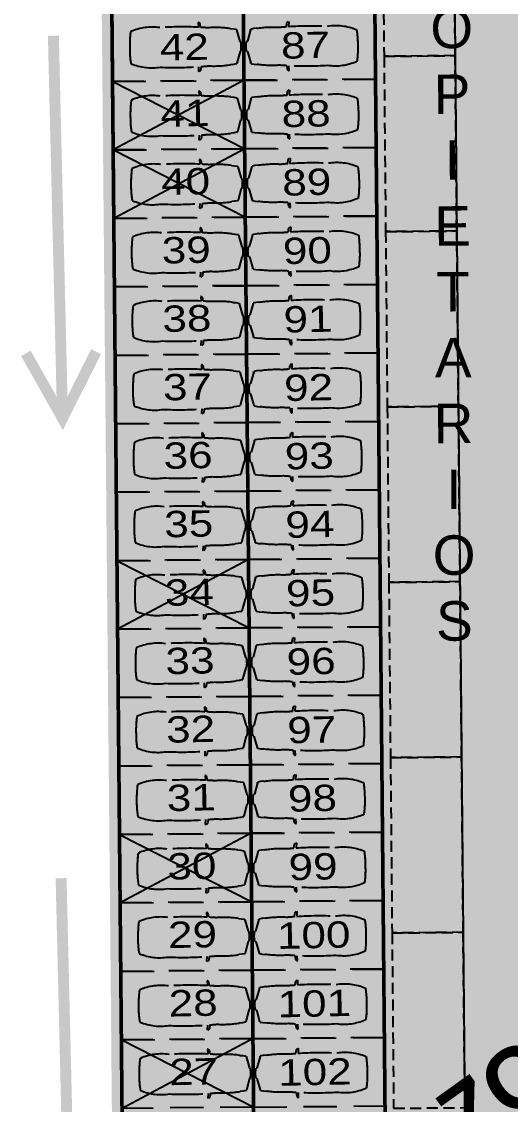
# Model space of a CAD drawing. Header units: millimetres. Extents: x 460 to 723, y 360 to 962.
# Drawn here: x 547.6 to 575.6, y 598 to 660.1 of the extents above; entities that cross this region are included whole.
import ezdxf

# ---------------------------------------------------------------- set-up
doc = ezdxf.new("R2010")
doc.units = ezdxf.units.MM
doc.linetypes.add('DASHED', pattern=[19.05, 12.7, -6.35])
for name, color, linetype, lineweight in [('0-EVACUACIÓN', 84, 'Continuous', 90), ('LOTES_MENORCA', 250, 'Continuous', 50), ('TEXTO LOTES', 170, 'Continuous', 25)]:
    doc.layers.add(name, color=color, linetype=linetype, lineweight=lineweight)
for name, color, linetype in [('0_RETIROS', 84, 'Continuous'), ('0_TEXTOS_GENERALES', 5, 'Continuous'), ('lotes hu$0$autos', 250, 'Continuous'), ('proyeccion', 8, 'DASHED')]:
    doc.layers.add(name, color=color, linetype=linetype)
doc.layers.add('A_TRAZADO', color=4, linetype='Continuous', plot=False)
doc.styles.add('cotas', font='arial.ttf', dxfattribs={"width": 1.2})
doc.styles.get("Standard").update_dxf_attribs({"font": 'arial.ttf'})

# ---------------------------------------------------------------- blocks, each defined once
blk = doc.blocks.new('lotes hu$0$est.01')
at = {"layer": 'proyeccion', "color": 8, "linetype": 'DASHED', "ltscale": 0.1, "extrusion": (0.001267, -4.81441e-05, 0.999999)}
for p, q in [((-2713714.722, 7725537.927), (-2713714.704, 7725538.024)), ((-2713714.704, 7725538.024), (-2713714.7, 7725538.033)), ((-2713714.682, 7725538.048), (-2713714.244, 7725538.172)), ((-2713714.244, 7725538.172), (-2713714.24, 7725538.197)), ((-2713713.856, 7725538.197), (-2713713.853, 7725538.171)), ((-2713713.853, 7725538.171), (-2713713.414, 7725538.049)), ((-2713713.396, 7725538.034), (-2713713.392, 7725538.025)), ((-2713713.392, 7725538.025), (-2713713.373, 7725537.928)), ((-2713714.734, 7725537.808), (-2713714.722, 7725537.927)), ((-2713713.373, 7725537.928), (-2713713.361, 7725537.809)), ((-2713714.934, 7725536.661), (-2713714.985, 7725536.605)), ((-2713714.985, 7725536.605), (-2713714.972, 7725536.591)), ((-2713714.972, 7725536.591), (-2713714.794, 7725536.601)), ((-2713714.789, 7725536.683), (-2713714.934, 7725536.661)), ((-2713713.303, 7725536.685), (-2713713.157, 7725536.663)), ((-2713713.119, 7725536.593), (-2713713.297, 7725536.603)), ((-2713713.157, 7725536.663), (-2713713.106, 7725536.608)), ((-2713713.106, 7725536.608), (-2713713.119, 7725536.593))]:
    blk.add_line(p, q, dxfattribs=at)
at = {"layer": 'proyeccion', "color": 8, "linetype": 'DASHED', "ltscale": 0.1}
blk.add_lwpolyline([(-2713715.363, 7725538.314), (-2713712.763, 7725538.314), (-2713712.763, 7725533.314), (-2713715.363, 7725533.314)], close=True, dxfattribs=at)
at = {"layer": 'proyeccion', "color": 8, "linetype": 'DASHED', "ltscale": 0.1, "extrusion": (0.001267, -4.81441e-05, 0.999999)}
for centre, radius, start, end in [((-2713712.495, 7725537.846, -3810.589), 0.0285, 105.7439, 155.0798), ((-2713711.899, 7725537.516, -3810.588), 0.532, 86.8265, 107.7659), ((-2713711.841, 7725537.515, -3810.588), 0.533, 72.1149, 93.0392), ((-2713711.243, 7725537.847, -3810.587), 0.0285, 25.1155, 74.4513), ((-2713708.589, 7725537.047, -3810.584), 4.01, 171.5904, 183.7794), ((-2713715.147, 7725537.035, -3810.592), 4.01, 356.4159, 8.6049), ((-2713699.568, 7725535.69, -3810.572), 13.068, 175.2044, 176.4084), ((-2713724.163, 7725535.647, -3810.603), 13.068, 3.7869, 4.9909), ((-2713699.568, 7725535.69, -3810.572), 13.068, 176.7683, 183.2445), ((-2713724.163, 7725535.647, -3810.603), 13.068, 356.9508, 3.427), ((-2713710.631, 7725534.648, -3810.586), 2.007, 171.3294, 203.1907), ((-2713713.099, 7725534.647, -3810.589), 2.008, 336.8953, 8.7487), ((-2713712.449, 7725533.868, -3810.588), 0.0285, 201.4323, 262.3292), ((-2713711.894, 7725537.991, -3810.588), 4.189, 262.3292, 271.0628), ((-2713711.755, 7725536.84, -3810.588), 3.038, 268.8497, 279.1071), ((-2713711.278, 7725533.869, -3810.587), 0.0285, 277.866, 338.7629)]:
    blk.add_arc(centre, radius, start, end, dxfattribs=at)

msp = doc.modelspace()

# ---------------------------------------------------------------- hatches: boundary and pattern name
at = {"layer": 'A_TRAZADO'}
h = msp.add_hatch(color=1, dxfattribs=at)
h.dxf.hatch_style = 1
h.paths.add_polyline_path([(557.869, 862.527), (550.321, 862.458), (551.113, 776.104), (551.391, 746.402), (553.709, 495.179), (577.864, 495.401), (576.017, 695.58), (583.574, 695.65), (583.176, 738.826), (599.773, 738.979), (599.658, 751.429), (599.475, 770.985), (588.939, 770.691), (576.866, 770.341), (566.402, 770.039), (566.214, 776.245), (558.67, 776.173)])

# ---------------------------------------------------------------- linework, layer by layer
at = {"layer": '0-EVACUACIÓN'}
for points, const_width, elevation in [([(549.404, 659.31), (549.93, 637.369)], 0.628, -8.17), ([(571.55, 659.184), (573.28, 658.143), (569.725, 657.603)], 0.707, -8.17), ([(572.046, 655.933), (573.387, 657.441), (569.833, 656.897)], 0.707, -8.17), ([(547.827, 641.095), (549.93, 637.369), (551.852, 641.191)], 0.628, -8.17), ([(549.847, 611.001), (550.373, 589.061)], 0.628, -8.17), ([(576.778, 600.564), (578.146, 599.08), (574.582, 599.56)], 0.707, 2.097), ([(576.341, 597.305), (578.051, 598.377), (574.487, 598.851)], 0.707, 2.097)]:
    msp.add_lwpolyline(points, dxfattribs=dict(at, const_width=const_width, elevation=elevation))
at = {"layer": '0-EVACUACIÓN', "const_width": 1.414}
for points, elevation in [([(569.736, 657.184, 0.435193), (568.551, 655.561), (568.949, 643.049)], -8.17), ([(574.491, 599.27, -0.435193), (573.276, 600.871), (573.444, 613.388)], 2.097)]:
    msp.add_lwpolyline(points, format="xyb", dxfattribs=dict(at, elevation=elevation))
at = {"layer": '0_RETIROS', "color": 250, "ltscale": 0.05, "elevation": -8.17}
msp.add_lwpolyline([(571.643, 748.646), (573.763, 517.421)], dxfattribs=at)
at = {"layer": '0_RETIROS', "color": 250, "linetype": 'DASHED', "ltscale": 0.05, "elevation": -8.17}
for points in [[(572.38, 668.22), (568.296, 668.183), (568.388, 658.129), (572.472, 658.167)], [(572.472, 658.167), (568.388, 658.129), (568.48, 648.076), (572.564, 648.113)], [(572.564, 648.113), (568.48, 648.076), (568.572, 638.023), (572.657, 638.06)], [(572.657, 638.06), (568.572, 638.023), (568.665, 627.969), (572.749, 628.007)], [(572.749, 628.007), (568.665, 627.969), (568.757, 617.916), (572.841, 617.954)], [(572.841, 617.954), (568.757, 617.916), (568.849, 607.863), (572.933, 607.9)], [(572.933, 607.9), (568.849, 607.863), (568.941, 597.81), (573.025, 597.847)]]:
    msp.add_lwpolyline(points, close=True, dxfattribs=at)
at = {"layer": 'A_TRAZADO', "color": 1, "elevation": -8.17}
msp.add_lwpolyline([(558.446, 863.104), (550.898, 863.035), (551.69, 776.68), (551.968, 746.979), (554.287, 495.755), (578.441, 495.978), (576.594, 696.157), (584.151, 696.227), (583.753, 739.403), (600.35, 739.556), (600.236, 752.006), (600.052, 771.562), (589.516, 771.268), (577.443, 770.918), (566.979, 770.616), (566.791, 776.822), (559.247, 776.75)], close=True, dxfattribs=at)
at = {"layer": 'A_TRAZADO', "color": 4, "elevation": -8.17}
msp.add_lwpolyline([(554.308, 495.756), (569.392, 495.895), (567.039, 747.099), (552.009, 746.958)], close=True, dxfattribs=at)
msp.add_lwpolyline([(561.85, 495.825), (559.496, 747.029)], dxfattribs=at)
at = {"layer": 'A_TRAZADO', "color": 2, "elevation": -8.17}
for points in [[(552.811, 656.688), (560.395, 652.833)], [(560.359, 656.758), (552.838, 652.763)], [(552.847, 652.759), (560.432, 648.903)], [(560.395, 652.828), (552.874, 648.833)], [(553.064, 629.208), (560.649, 625.353)], [(560.613, 629.278), (553.092, 625.283)], [(553.209, 613.508), (560.794, 609.652)], [(560.758, 613.577), (553.236, 609.583)], [(553.327, 601.733), (560.911, 597.877)], [(560.875, 601.802), (553.354, 597.807)]]:
    msp.add_lwpolyline(points, dxfattribs=at)
at = {"layer": 'LOTES_MENORCA'}
msp.add_line((561.835, 495.825, -8.17), (559.517, 747.03, -8.17), dxfattribs=at)
msp.add_line((561.835, 495.825, -8.17), (559.517, 747.03, -8.17), dxfattribs=at)
at = {"layer": 'LOTES_MENORCA', "elevation": -8.17}
msp.add_lwpolyline([(569.347, 499.82), (567.058, 747.873, 0.419997), (562.398, 752.359), (556.361, 752.184, 0.408454), (551.963, 747.615), (554.287, 495.755)], format="xyb", dxfattribs=at)

# ---------------------------------------------------------------- block references
at = {"layer": 'lotes hu$0$autos'}
for p, xscale, yscale, zscale, rotation in [((-11624455.923, -4203684.248, -8.17), 1.509708263131598, 1.509708263131598, 1.509708263131598, 270.5285941926661), ((11701169.441, -3988482.69, -8.17), -1.509708263131599, 1.509708263131599, 1.509708263131599, 90.52859428778389), ((11701169.478, -3988486.615, -8.17), -1.509708263131599, 1.509708263131599, 1.509708263131599, 90.52859428778389), ((-11624455.887, -4203688.173, -8.17), 1.509708263131598, 1.509708263131598, 1.509708263131598, 270.5285941926661), ((-11624455.851, -4203692.098, -8.17), 1.509708263131598, 1.509708263131598, 1.509708263131598, 270.5285941926661), ((11701169.514, -3988490.54, -8.17), -1.509708263131599, 1.509708263131599, 1.509708263131599, 90.52859428778389), ((-11624455.814, -4203696.023, -8.17), 1.509708263131598, 1.509708263131598, 1.509708263131598, 270.5285941926661), ((11701169.55, -3988494.465, -8.17), -1.509708263131599, 1.509708263131599, 1.509708263131599, 90.52859428778389), ((11701169.586, -3988498.39, -8.17), -1.509708263131599, 1.509708263131599, 1.509708263131599, 90.52859428778389), ((-11624455.778, -4203699.948, -8.17), 1.509708263131598, 1.509708263131598, 1.509708263131598, 270.5285941926661), ((-11624455.742, -4203703.873, -8.17), 1.509708263131598, 1.509708263131598, 1.509708263131598, 270.5285941926661), ((11701169.622, -3988502.315, -8.17), -1.509708263131599, 1.509708263131599, 1.509708263131599, 90.52859428778389), ((-11624455.706, -4203707.799, -8.17), 1.509708263131598, 1.509708263131598, 1.509708263131598, 270.5285941926661), ((11701169.659, -3988506.24, -8.17), -1.509708263131599, 1.509708263131599, 1.509708263131599, 90.52859428778389), ((11701169.695, -3988510.165, -8.17), -1.509708263131599, 1.509708263131599, 1.509708263131599, 90.52859428778389), ((-11624455.669, -4203711.724, -8.17), 1.509708263131598, 1.509708263131598, 1.509708263131598, 270.5285941926661), ((-11624455.633, -4203715.649, -8.17), 1.509708263131598, 1.509708263131598, 1.509708263131598, 270.5285941926661), ((11701169.731, -3988514.09, -8.17), -1.509708263131599, 1.509708263131599, 1.509708263131599, 90.52859428778389), ((-11624455.597, -4203719.574, -8.17), 1.509708263131598, 1.509708263131598, 1.509708263131598, 270.5285941926661), ((11701169.767, -3988518.015, -8.17), -1.509708263131599, 1.509708263131599, 1.509708263131599, 90.52859428778389), ((-11624455.561, -4203723.499, -8.17), 1.509708263131598, 1.509708263131598, 1.509708263131598, 270.5285941926661), ((11701169.804, -3988521.94, -8.17), -1.509708263131599, 1.509708263131599, 1.509708263131599, 90.52859428778389), ((-11624455.525, -4203727.424, -8.17), 1.509708263131598, 1.509708263131598, 1.509708263131598, 270.5285941926661), ((11701169.84, -3988525.866, -8.17), -1.509708263131599, 1.509708263131599, 1.509708263131599, 90.52859428778389), ((-11624455.488, -4203731.349, -8.17), 1.509708263131598, 1.509708263131598, 1.509708263131598, 270.5285941926661), ((11701169.876, -3988529.791, -8.17), -1.509708263131599, 1.509708263131599, 1.509708263131599, 90.52859428778389), ((-11624455.452, -4203735.274, -8.17), 1.509708263131598, 1.509708263131598, 1.509708263131598, 270.5285941926661), ((11701169.912, -3988533.716, -8.17), -1.509708263131599, 1.509708263131599, 1.509708263131599, 90.52859428778389), ((-11624455.416, -4203739.199, -8.17), 1.509708263131598, 1.509708263131598, 1.509708263131598, 270.5285941926661), ((11701169.948, -3988537.641, -8.17), -1.509708263131599, 1.509708263131599, 1.509708263131599, 90.52859428778389), ((-11624455.38, -4203743.124, -8.17), 1.509708263131598, 1.509708263131598, 1.509708263131598, 270.5285941926661), ((11701169.985, -3988541.566, -8.17), -1.509708263131599, 1.509708263131599, 1.509708263131599, 90.52859428778389)]:
    msp.add_blockref('lotes hu$0$est.01', p, dxfattribs=dict(at, xscale=xscale, yscale=yscale, zscale=zscale, rotation=rotation))

# ---------------------------------------------------------------- texts
at = {"layer": '0_TEXTOS_GENERALES', "insert": (561.297, 591.209, -8.17), "char_height": 3.47233, "width": 64.18718, "attachment_point": 1, "rotation": 35.52521}
msp.add_mtext('\\pxqc;{\\fArial|b1|i0|c0|p34;ZONA DE AREAS COMUNES N° 1}', dxfattribs=at)
at = {"layer": 'LOTES_MENORCA', "color": 0, "insert": (564.963, 728.781, -8.17), "char_height": 2.2646, "attachment_point": 1, "rotation": 0.25988}
msp.add_mtext_dynamic_manual_height_columns('\\pxqc;E\\PS\\PT\\PA\\PC\\PI\\PO\\PN\\PA\\PM\\PI\\PE\\PN\\PT\\PO\\P\\PP\\PR\\PO\\PP\\PI\\PE\\PT\\PA\\PR\\PI\\PO\\PS', width=13.99758, gutter_width=18.486, heights=[156.455], dxfattribs=at)
at = {"layer": 'TEXTO LOTES', "char_height": 1.5097, "width": 103.46591, "attachment_point": 5, "rotation": 1.20236, "style": 'cotas'}
for s, insert in [('42', (556.922, 658.662, -8.17)), ('87', (563.878, 658.758, -8.17)), ('41', (556.957, 654.866, -8.17)), ('88', (563.914, 654.833, -8.17)), ('40', (556.994, 650.941, -8.17)), ('89', (563.951, 650.908, -8.17)), ('39', (557.03, 647.016, -8.17)), ('90', (563.987, 646.983, -8.17)), ('38', (557.066, 643.091, -8.17)), ('91', (564.023, 643.057, -8.17)), ('37', (557.102, 639.166, -8.17)), ('92', (564.059, 639.132, -8.17)), ('36', (557.138, 635.241, -8.17)), ('93', (564.096, 635.207, -8.17)), ('35', (557.175, 631.316, -8.17)), ('94', (564.132, 631.282, -8.17)), ('34', (557.211, 627.391, -8.17)), ('95', (564.168, 627.357, -8.17)), ('33', (557.247, 623.466, -8.17)), ('96', (564.204, 623.432, -8.17)), ('32', (557.283, 619.541, -8.17)), ('97', (564.24, 619.507, -8.17)), ('31', (557.32, 615.616, -8.17)), ('98', (564.277, 615.582, -8.17)), ('30', (557.356, 611.69, -8.17)), ('99', (564.313, 611.657, -8.17)), ('29', (557.392, 607.765, -8.17)), ('100', (564.349, 607.732, -8.17)), ('28', (557.428, 603.84, -8.17)), ('101', (564.385, 603.807, -8.17)), ('27', (557.464, 599.915, -8.17)), ('102', (564.421, 599.882, -8.17))]:
    msp.add_mtext(s, dxfattribs=dict(at, insert=insert))

doc.saveas('drawing.dxf')
